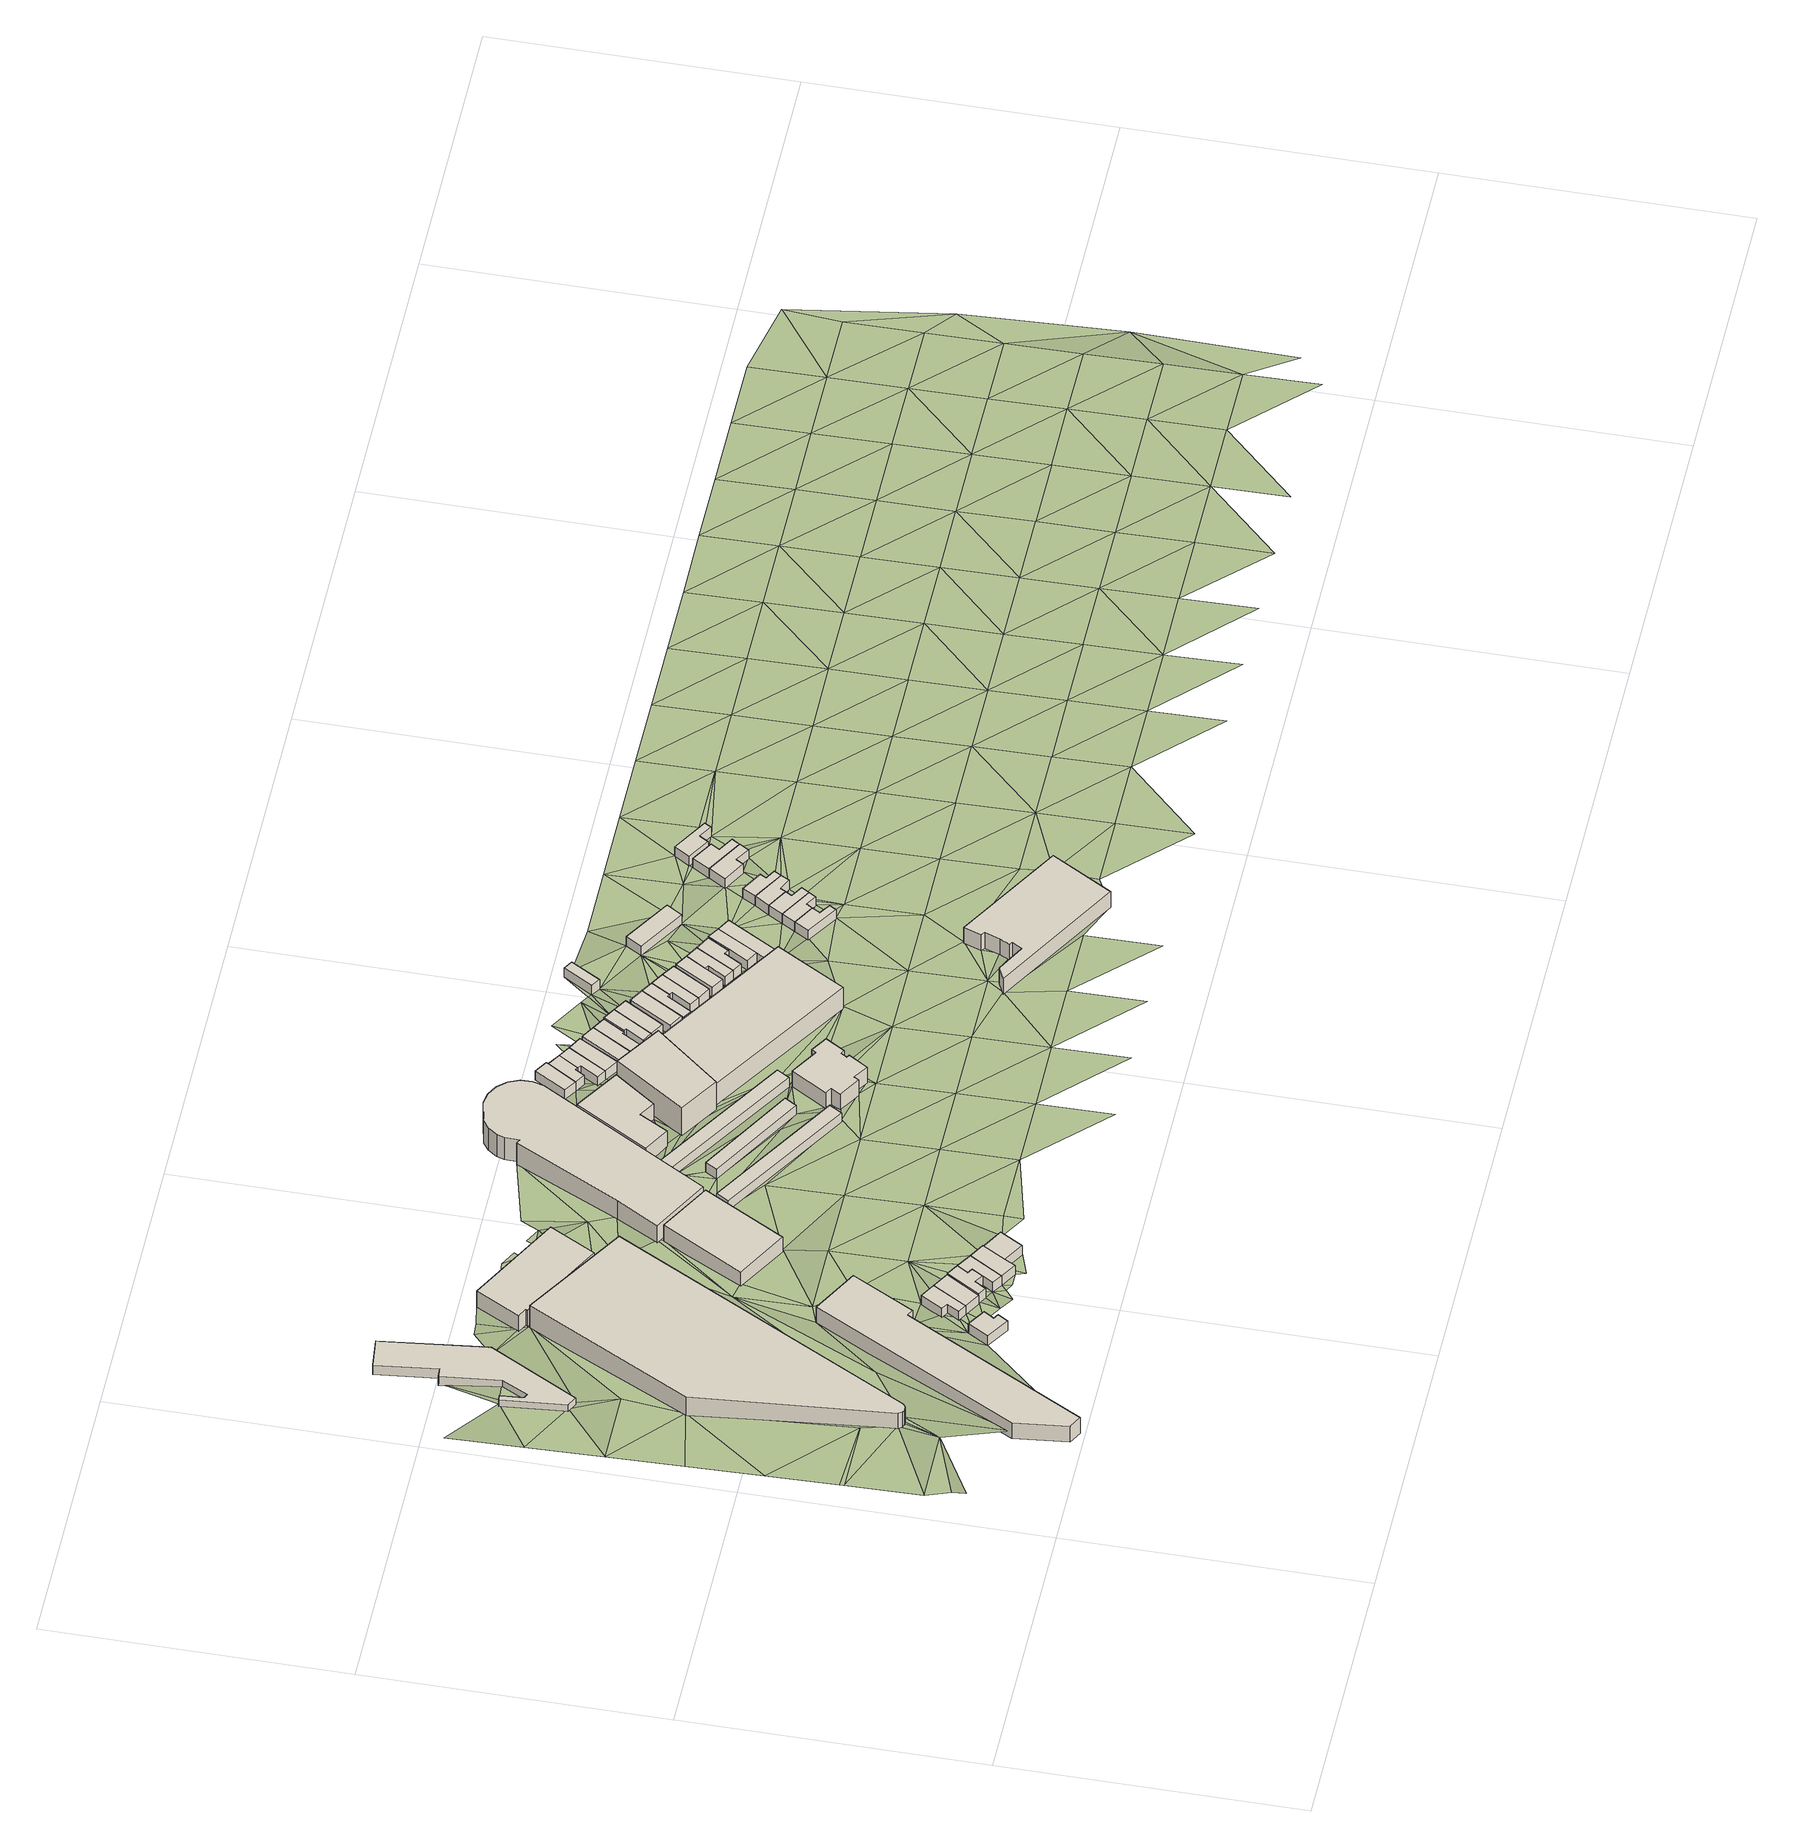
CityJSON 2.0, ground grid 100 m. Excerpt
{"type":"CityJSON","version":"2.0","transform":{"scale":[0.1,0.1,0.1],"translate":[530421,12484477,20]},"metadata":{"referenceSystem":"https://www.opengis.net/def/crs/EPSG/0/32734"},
"CityObjects":{
"building1":{"type":"Building","attributes":{"address":"International Hotel School 127 Cecil Road Salt River 7925 Cape Town","building":"college","building:levels":2,"amenity":"college","building_height":6.9,"plus_code":"4FRW3F86+86P","ground_height":24.08,"roof_height":30.98},"geometry":[{"type":"Solid","lod":"1","boundaries":[[[[0,1,2,3]],[[1,4,5,2]],[[4,6,7,5]],[[6,8,9,7]],[[8,10,11,9]],[[10,12,13,11]],[[12,0,3,13]],[[3,2,5,7,9,11,13]],[[12,10,8,6,4,1,0]]]]}]},
"building2":{"type":"Building","attributes":{"address":"Durham Avenue Cape Town","building":"retail","building:levels":1,"building_height":4.1,"plus_code":"4FRW3F86+V5J","ground_height":20.53,"roof_height":24.63},"geometry":[{"type":"Solid","lod":"1","boundaries":[[[[14,15,16,17]],[[15,18,19,16]],[[18,20,21,19]],[[20,22,23,21]],[[22,24,25,23]],[[24,26,27,25]],[[26,28,29,27]],[[28,30,31,29]],[[30,32,33,31]],[[32,34,35,33]],[[34,36,37,35]],[[36,14,17,37]],[[17,16,19,21,23,25,27,29,31,33,35,37]],[[36,34,32,30,28,26,24,22,20,18,15,14]]]]}]},
"building3":{"type":"Building","attributes":{"address":"1 Milne Street Salt River Cape Town","building":"house","building:levels":1,"building_height":4.1,"plus_code":"4FRW3F86+88G","ground_height":25.35,"roof_height":29.45},"geometry":[{"type":"Solid","lod":"1","boundaries":[[[[38,39,40,41]],[[39,42,43,40]],[[42,44,45,43]],[[44,46,47,45]],[[46,48,49,47]],[[48,38,41,49]],[[41,40,43,45,47,49]],[[48,46,44,42,39,38]]]]}]},
"building4":{"type":"Building","attributes":{"address":"97 Durham Avenue Salt River Cape Town","building":"commercial","building:levels":3,"building_height":9.7,"plus_code":"4FRW3F86+G54","ground_height":21.81,"roof_height":31.51},"geometry":[{"type":"Solid","lod":"1","boundaries":[[[[50,51,52,53]],[[51,54,55,52]],[[54,56,57,55]],[[56,58,59,57]],[[58,60,61,59]],[[60,62,63,61]],[[62,64,65,63]],[[64,50,53,65]],[[53,52,55,57,59,61,63,65]],[[64,62,60,58,56,54,51,50]]]]}]},
"building5":{"type":"Building","attributes":{"address":"1 Ford Street Salt River Cape Town","building":"house","building:levels":1,"building_height":4.1,"plus_code":"4FRW3F86+99M","ground_height":24.08,"roof_height":28.18},"geometry":[{"type":"Solid","lod":"1","boundaries":[[[[66,67,68,69]],[[67,70,71,68]],[[70,72,73,71]],[[72,74,75,73]],[[74,76,77,75]],[[76,66,69,77]],[[69,68,71,73,75,77]],[[76,74,72,70,67,66]]]]}]},
"building6":{"type":"Building","attributes":{"address":"2 Ford Street Salt River Cape Town","building":"house","building:levels":1,"building_height":4.1,"plus_code":"4FRW3F86+999","ground_height":24.08,"roof_height":28.18},"geometry":[{"type":"Solid","lod":"1","boundaries":[[[[78,66,69,79]],[[66,76,77,69]],[[76,80,81,77]],[[80,78,79,81]],[[79,69,77,81]],[[80,76,66,78]]]]}]},
"building7":{"type":"Building","attributes":{"address":"3 Ford Street Salt River Cape Town","building":"house","building:levels":1,"building_height":4.1,"plus_code":"4FRW3F86+9C3","ground_height":24.61,"roof_height":28.71},"geometry":[{"type":"Solid","lod":"1","boundaries":[[[[82,83,84,85]],[[83,86,87,84]],[[86,88,89,87]],[[88,90,91,89]],[[90,92,93,91]],[[92,94,95,93]],[[94,96,97,95]],[[96,82,85,97]],[[85,84,87,89,91,93,95,97]],[[96,94,92,90,88,86,83,82]]]]}]},
"building8":{"type":"Building","attributes":{"address":"4 Ford Street Salt River Cape Town","building":"house","building:levels":1,"building_height":4.1,"plus_code":"4FRW3F86+8CW","ground_height":24.61,"roof_height":28.71},"geometry":[{"type":"Solid","lod":"1","boundaries":[[[[98,82,85,99]],[[82,96,97,85]],[[96,94,95,97]],[[94,92,93,95]],[[92,100,101,93]],[[100,102,103,101]],[[102,98,99,103]],[[99,85,97,95,93,101,103]],[[102,100,92,94,96,82,98]]]]}]},
"building9":{"type":"Building","attributes":{"address":"5 Ford Street Salt River Cape Town","building":"house","building:levels":1,"building_height":4.1,"plus_code":"4FRW3F86+8FJ","ground_height":24.61,"roof_height":28.71},"geometry":[{"type":"Solid","lod":"1","boundaries":[[[[104,98,99,105]],[[98,102,103,99]],[[102,106,107,103]],[[106,108,109,107]],[[108,104,105,109]],[[105,99,103,107,109]],[[108,106,102,98,104]]]]}]},
"building10":{"type":"Building","attributes":{"address":"6 Ford Street Salt River Cape Town","building":"house","building:levels":1,"building_height":4.1,"plus_code":"4FRW3F86+8FG","ground_height":24.03,"roof_height":28.13},"geometry":[{"type":"Solid","lod":"1","boundaries":[[[[110,111,112,113]],[[111,114,115,112]],[[114,116,117,115]],[[116,110,113,117]],[[113,112,115,117]],[[116,114,111,110]]]]}]},
"building11":{"type":"Building","attributes":{"address":"86 Cecil Road Salt River Cape Town","building":"industrial","building:levels":2,"building_height":6.9,"plus_code":"4FRW3F86+R8G","ground_height":21.35,"roof_height":28.25},"geometry":[{"type":"Solid","lod":"1","boundaries":[[[[118,119,120,121]],[[119,122,123,120]],[[122,124,125,123]],[[124,126,127,125]],[[126,128,129,127]],[[128,118,121,129]],[[121,120,123,125,127,129]],[[128,126,124,122,119,118]]]]}]},
"building12":{"type":"Building","attributes":{"address":"125 Cecil Road Salt River Cape Town","building":"industrial","building:levels":2,"building_height":6.9,"plus_code":"4FRW3F86+JCQ","ground_height":21.79,"roof_height":28.69},"geometry":[{"type":"Solid","lod":"1","boundaries":[[[[130,131,132,133]],[[131,134,135,132]],[[134,136,137,135]],[[136,130,133,137]],[[133,132,135,137]],[[136,134,131,130]]]]}]},
"building13":{"type":"Building","attributes":{"building":"carport","building:levels":1,"amenity":"parking","building_height":4.1,"plus_code":"4FRW3F86+HJR","ground_height":21.79,"roof_height":25.89},"geometry":[{"type":"Solid","lod":"1","boundaries":[[[[138,139,140,141]],[[139,142,143,140]],[[142,144,145,143]],[[144,138,141,145]],[[141,140,143,145]],[[144,142,139,138]]]]}]},
"building14":{"type":"Building","attributes":{"address":"Cecil Road Salt River Cape Town","building":"parking","building:levels":3,"building_height":9.7,"plus_code":"4FRW3F86+RH7","ground_height":19.01,"roof_height":28.71},"geometry":[{"type":"Solid","lod":"1","boundaries":[[[[146,147,148,149]],[[147,150,151,148]],[[150,152,153,151]],[[152,154,155,153]],[[154,156,157,155]],[[156,158,159,157]],[[158,160,161,159]],[[160,162,163,161]],[[162,164,165,163]],[[164,166,167,165]],[[166,168,169,167]],[[168,170,171,169]],[[170,172,173,171]],[[172,174,175,173]],[[174,176,177,175]],[[176,146,149,177]],[[149,148,151,153,155,157,159,161,163,165,167,169,171,173,175,177]],[[176,174,172,170,168,166,164,162,160,158,156,154,152,150,147,146]]]]}]},
"building15":{"type":"Building","attributes":{"building":"carport","building:levels":1,"amenity":"parking","building_height":4.1,"plus_code":"4FRW3F86+JJQ","ground_height":21.79,"roof_height":25.89},"geometry":[{"type":"Solid","lod":"1","boundaries":[[[[178,179,180,181]],[[179,182,183,180]],[[182,184,185,183]],[[184,178,181,185]],[[181,180,183,185]],[[184,182,179,178]]]]}]},
"building16":{"type":"Building","attributes":{"building":"carport","building:levels":1,"amenity":"parking","building_height":4.1,"plus_code":"4FRW3F86+MM7","ground_height":21.75,"roof_height":25.85},"geometry":[{"type":"Solid","lod":"1","boundaries":[[[[186,187,188,189]],[[187,190,191,188]],[[190,192,193,191]],[[192,186,189,193]],[[189,188,191,193]],[[192,190,187,186]]]]}]},
"building17":{"type":"Building","attributes":{"address":"13 Shelley Road Salt River Cape Town","building":"office","building:levels":2,"building_height":6.9,"plus_code":"4FRW3F86+QMC","ground_height":20.62,"roof_height":27.52},"geometry":[{"type":"Solid","lod":"1","boundaries":[[[[194,195,196,197]],[[195,198,199,196]],[[198,200,201,199]],[[200,202,203,201]],[[202,204,205,203]],[[204,194,197,205]],[[197,196,199,201,203,205]],[[204,202,200,198,195,194]]]]}]},
"building18":{"type":"Building","attributes":{"address":"Atelier's Park 11 Shelley Road Salt River Cape Town","building":"apartments","building:levels":4,"building:flats":"16","building_height":12.5,"plus_code":"4FRW3F86+PPJ","ground_height":20.26,"roof_height":32.76},"geometry":[{"type":"Solid","lod":"1","boundaries":[[[[206,207,208,209]],[[207,210,211,208]],[[210,212,213,211]],[[212,206,209,213]],[[209,208,211,213]],[[212,210,207,206]]]]}]},
"building19":{"type":"Building","attributes":{"address":"Rotary Club of Cape Town Shelley Road Salt River Cape Town","building":"hall","building:levels":2,"amenity":"social_facility","social_facility":"outreach","operator":"Rotary International","building_height":6.9,"plus_code":"4FRW3F86+HQ7","ground_height":21.75,"roof_height":28.65},"geometry":[{"type":"Solid","lod":"1","boundaries":[[[[214,215,216,217]],[[215,218,219,216]],[[218,220,221,219]],[[220,222,223,221]],[[222,224,225,223]],[[224,226,227,225]],[[226,228,229,227]],[[228,230,231,229]],[[230,232,233,231]],[[232,234,235,233]],[[234,236,237,235]],[[236,238,239,237]],[[238,240,241,239]],[[240,214,217,241]],[[217,216,219,221,223,225,227,229,231,233,235,237,239,241]],[[240,238,236,234,232,230,228,226,224,222,220,218,215,214]]]]}]},
"building20":{"type":"Building","attributes":{"address":"Swift Street Salt River Cape Town","building":"house","building:levels":1,"building_height":4.1,"plus_code":"4FRW3F86+VP2","ground_height":19.4,"roof_height":23.5},"geometry":[{"type":"Solid","lod":"1","boundaries":[[[[242,243,244,245]],[[243,246,247,244]],[[246,248,249,247]],[[248,250,251,249]],[[250,242,245,251]],[[245,244,247,249,251]],[[250,248,246,243,242]]]]}]},
"building21":{"type":"Building","attributes":{"address":"Swift Street Salt River Cape Town","building":"house","building:levels":1,"building_height":4.1,"plus_code":"4FRW3F86+VP4","ground_height":19.4,"roof_height":23.5},"geometry":[{"type":"Solid","lod":"1","boundaries":[[[[252,248,249,253]],[[248,246,247,249]],[[246,254,255,247]],[[254,256,257,255]],[[256,258,259,257]],[[258,252,253,259]],[[253,249,247,255,257,259]],[[258,256,254,246,248,252]]]]}]},
"building22":{"type":"Building","attributes":{"address":"Swift Street Salt River Cape Town","building":"house","building:levels":1,"building_height":4.1,"plus_code":"4FRW3F86+RPG","ground_height":19.4,"roof_height":23.5},"geometry":[{"type":"Solid","lod":"1","boundaries":[[[[260,252,253,261]],[[252,258,259,253]],[[258,262,263,259]],[[262,264,265,263]],[[264,266,267,265]],[[266,260,261,267]],[[261,253,259,263,265,267]],[[266,264,262,258,252,260]]]]}]},
"building23":{"type":"Building","attributes":{"address":"Swift Street Salt River Cape Town","building":"house","building:levels":1,"building_height":4.1,"plus_code":"4FRW3F86+RQC","ground_height":19.4,"roof_height":23.5},"geometry":[{"type":"Solid","lod":"1","boundaries":[[[[260,266,267,261]],[[266,268,269,267]],[[268,270,271,269]],[[270,260,261,271]],[[261,267,269,271]],[[270,268,266,260]]]]}]},
"building24":{"type":"Building","attributes":{"address":"Swift Street Salt River Cape Town","building":"house","building:levels":1,"building_height":4.1,"plus_code":"4FRW3F86+RQ8","ground_height":19.4,"roof_height":23.5},"geometry":[{"type":"Solid","lod":"1","boundaries":[[[[272,273,274,275]],[[273,276,277,274]],[[276,278,279,277]],[[278,272,275,279]],[[275,274,277,279]],[[278,276,273,272]]]]}]},
"building25":{"type":"Building","attributes":{"address":"17 on Shelly Shelley Road Salt River Cape Town","building":"residential","building:levels":3,"building:flats":"95","residential":"student","operator":"Proper Living","building_height":9.7,"plus_code":"4FRW3F86+MR9","ground_height":20.26,"roof_height":29.96},"geometry":[{"type":"Solid","lod":"1","boundaries":[[[[280,281,282,283]],[[281,284,285,282]],[[284,286,287,285]],[[286,280,283,287]],[[283,282,285,287]],[[286,284,281,280]]]]}]},
"building26":{"type":"Building","attributes":{"address":"Swift Street Salt River Cape Town","building":"house","building:levels":1,"building_height":4.1,"plus_code":"4FRW3F86+RR6","ground_height":19.4,"roof_height":23.5},"geometry":[{"type":"Solid","lod":"1","boundaries":[[[[288,272,275,289]],[[272,278,279,275]],[[278,290,291,279]],[[290,292,293,291]],[[292,294,295,293]],[[294,288,289,295]],[[289,275,279,291,293,295]],[[294,292,290,278,272,288]]]]}]},
"building27":{"type":"Building","attributes":{"address":"Swift Street Salt River Cape Town","building":"house","building:levels":1,"building_height":4.1,"plus_code":"4FRW3F86+QRM","ground_height":20,"roof_height":24.1},"geometry":[{"type":"Solid","lod":"1","boundaries":[[[[296,297,298,299]],[[297,300,301,298]],[[300,302,303,301]],[[302,304,305,303]],[[304,306,307,305]],[[306,296,299,307]],[[299,298,301,303,305,307]],[[306,304,302,300,297,296]]]]}]},
"building28":{"type":"Building","attributes":{"address":"Swift Street Salt River Cape Town","building":"house","building:levels":1,"building_height":4.1,"plus_code":"4FRW3F86+QRP","ground_height":20,"roof_height":24.1},"geometry":[{"type":"Solid","lod":"1","boundaries":[[[[296,306,307,299]],[[306,308,309,307]],[[308,310,311,309]],[[310,296,299,311]],[[299,307,309,311]],[[310,308,306,296]]]]}]},
"building29":{"type":"Building","attributes":{"address":"Swift Street Salt River Cape Town","building":"house","building:levels":1,"building_height":4.1,"plus_code":"4FRW3F86+QV6","ground_height":20,"roof_height":24.1},"geometry":[{"type":"Solid","lod":"1","boundaries":[[[[312,313,314,315]],[[313,316,317,314]],[[316,318,319,317]],[[318,312,315,319]],[[315,314,317,319]],[[318,316,313,312]]]]}]},
"building30":{"type":"Building","attributes":{"address":"Swift Street Salt River Cape Town","building":"house","building:levels":1,"building_height":4.1,"plus_code":"4FRW3F86+QV3","ground_height":20,"roof_height":24.1},"geometry":[{"type":"Solid","lod":"1","boundaries":[[[[320,312,315,321]],[[312,318,319,315]],[[318,322,323,319]],[[322,324,325,323]],[[324,326,327,325]],[[326,328,329,327]],[[328,320,321,329]],[[321,315,319,323,325,327,329]],[[328,326,324,322,318,312,320]]]]}]},
"building31":{"type":"Building","attributes":{"address":"Swift Street Salt River Cape Town","building":"house","building:levels":1,"building_height":4.1,"plus_code":"4FRW3F86+PVX","ground_height":20,"roof_height":24.1},"geometry":[{"type":"Solid","lod":"1","boundaries":[[[[330,320,321,331]],[[320,328,329,321]],[[328,332,333,329]],[[332,334,335,333]],[[334,336,337,335]],[[336,330,331,337]],[[331,321,329,333,335,337]],[[336,334,332,328,320,330]]]]}]},
"building32":{"type":"Building","attributes":{"address":"Swift Street Salt River Cape Town","building":"house","building:levels":1,"building_height":4.1,"plus_code":"4FRW3F86+PWR","ground_height":20,"roof_height":24.1},"geometry":[{"type":"Solid","lod":"1","boundaries":[[[[330,336,337,331]],[[336,338,339,337]],[[338,340,341,339]],[[340,330,331,341]],[[331,337,339,341]],[[340,338,336,330]]]]}]},
"building33":{"type":"Building","attributes":{"address":"Swift Street Salt River Cape Town","building":"house","building:levels":1,"building_height":4.1,"plus_code":"4FRW3F86+PWQ","ground_height":19.91,"roof_height":24.01},"geometry":[{"type":"Solid","lod":"1","boundaries":[[[[342,343,344,345]],[[343,346,347,344]],[[346,348,349,347]],[[348,350,351,349]],[[350,342,345,351]],[[345,344,347,349,351]],[[350,348,346,343,342]]]]}]},
"building34":{"type":"Building","attributes":{"building":"school","building:levels":1,"building_height":4.1,"plus_code":"4FRW3F86+VW2","ground_height":19.18,"roof_height":23.28},"geometry":[{"type":"Solid","lod":"1","boundaries":[[[[352,353,354,355]],[[353,356,357,354]],[[356,358,359,357]],[[358,352,355,359]],[[355,354,357,359]],[[358,356,353,352]]]]}]},
"building35":{"type":"Building","attributes":{"address":"Swift Street Salt River Cape Town","building":"house","building:levels":1,"building_height":4.1,"plus_code":"4FRW3F86+PW9","ground_height":19.91,"roof_height":24.01},"geometry":[{"type":"Solid","lod":"1","boundaries":[[[[360,342,345,361]],[[342,350,351,345]],[[350,362,363,351]],[[362,364,365,363]],[[364,366,367,365]],[[366,360,361,367]],[[361,345,351,363,365,367]],[[366,364,362,350,342,360]]]]}]},
"building36":{"type":"Building","attributes":{"address":"Swift Street Salt River Cape Town","building":"house","building:levels":1,"building_height":4.1,"plus_code":"4FRW3F86+PX8","ground_height":19.91,"roof_height":24.01},"geometry":[{"type":"Solid","lod":"1","boundaries":[[[[368,360,361,369]],[[360,366,367,361]],[[366,370,371,367]],[[370,372,373,371]],[[372,374,375,373]],[[374,368,369,375]],[[369,361,367,371,373,375]],[[374,372,370,366,360,368]]]]}]},
"building37":{"type":"Building","attributes":{"address":"Salt River Blackpool Football Club 9 Shelley Road Salt River 7925 Cape Town","building":"pavilion","building:levels":2,"building_height":6.9,"plus_code":"4FRW3F87+94C","ground_height":21.61,"roof_height":28.51},"geometry":[{"type":"Solid","lod":"1","boundaries":[[[[376,377,378,379]],[[377,380,381,378]],[[380,382,383,381]],[[382,384,385,383]],[[384,386,387,385]],[[386,388,389,387]],[[388,390,391,389]],[[390,392,393,391]],[[392,394,395,393]],[[394,396,397,395]],[[396,376,379,397]],[[379,378,381,383,385,387,389,391,393,395,397]],[[396,394,392,390,388,386,384,382,380,377,376]]]]}]},
"building38":{"type":"Building","attributes":{"address":"Swift Street Salt River Cape Town","building":"house","building:levels":1,"building_height":4.1,"plus_code":"4FRW3F86+MXW","ground_height":20.48,"roof_height":24.58},"geometry":[{"type":"Solid","lod":"1","boundaries":[[[[398,399,400,401]],[[399,402,403,400]],[[402,404,405,403]],[[404,406,407,405]],[[406,398,401,407]],[[401,400,403,405,407]],[[406,404,402,399,398]]]]}]},
"building39":{"type":"Building","attributes":{"address":"Shelley Road Salt River Cape Town","building":"house","building:levels":1,"building_height":4.1,"plus_code":"4FRW3F87+M2R","ground_height":20.48,"roof_height":24.58},"geometry":[{"type":"Solid","lod":"1","boundaries":[[[[398,406,407,401]],[[406,408,409,407]],[[408,410,411,409]],[[410,412,413,411]],[[412,398,401,413]],[[401,407,409,411,413]],[[412,410,408,406,398]]]]}]},
"building40":{"type":"Building","attributes":{"address":"Shelley Road Salt River Cape Town","building":"house","building:levels":1,"building_height":4.1,"plus_code":"4FRW3F87+J36","ground_height":20.48,"roof_height":24.58},"geometry":[{"type":"Solid","lod":"1","boundaries":[[[[414,415,416,417]],[[415,418,419,416]],[[418,420,421,419]],[[420,422,423,421]],[[422,424,425,423]],[[424,414,417,425]],[[417,416,419,421,423,425]],[[424,422,420,418,415,414]]]]}]},
"building41":{"type":"Building","attributes":{"building":"school","building:levels":1,"building_height":4.1,"plus_code":"4FRW3F87+Q2R","ground_height":19.91,"roof_height":24.01},"geometry":[{"type":"Solid","lod":"1","boundaries":[[[[426,427,428,429]],[[427,430,431,428]],[[430,432,433,431]],[[432,426,429,433]],[[429,428,431,433]],[[432,430,427,426]]]]}]},
"building42":{"type":"Building","attributes":{"address":"Shelley Road Salt River Cape Town","building":"house","building:levels":1,"building_height":4.1,"plus_code":"4FRW3F87+J3R","ground_height":20.47,"roof_height":24.57},"geometry":[{"type":"Solid","lod":"1","boundaries":[[[[415,414,417,416]],[[414,434,435,417]],[[434,436,437,435]],[[436,438,439,437]],[[438,440,441,439]],[[440,415,416,441]],[[416,417,435,437,439,441]],[[440,438,436,434,414,415]]]]}]},
"building43":{"type":"Building","attributes":{"address":"Shelley Road Salt River Cape Town","building":"house","building:levels":1,"building_height":4.1,"plus_code":"4FRW3F87+M34","ground_height":20.47,"roof_height":24.57},"geometry":[{"type":"Solid","lod":"1","boundaries":[[[[440,438,439,441]],[[438,442,443,439]],[[442,444,445,443]],[[444,446,447,445]],[[446,448,449,447]],[[448,440,441,449]],[[441,439,443,445,447,449]],[[448,446,444,442,438,440]]]]}]},
"building44":{"type":"Building","attributes":{"address":"Shelley Road Salt River Cape Town","building":"house","building:levels":1,"building_height":4.1,"plus_code":"4FRW3F87+M3Q","ground_height":20.47,"roof_height":24.57},"geometry":[{"type":"Solid","lod":"1","boundaries":[[[[448,446,447,449]],[[446,450,451,447]],[[450,452,453,451]],[[452,454,455,453]],[[454,456,457,455]],[[456,448,449,457]],[[449,447,451,453,455,457]],[[456,454,452,450,446,448]]]]}]},
"building45":{"type":"Building","attributes":{"address":"Shelley Road Salt River Cape Town","building":"house","building:levels":1,"building_height":4.1,"plus_code":"4FRW3F87+M4J","ground_height":20.47,"roof_height":24.57},"geometry":[{"type":"Solid","lod":"1","boundaries":[[[[456,454,455,457]],[[454,458,459,455]],[[458,460,461,459]],[[460,462,463,461]],[[462,464,465,463]],[[464,456,457,465]],[[457,455,459,461,463,465]],[[464,462,460,458,454,456]]]]}]},
"building46":{"type":"Building","attributes":{"address":"Shelley Road Salt River Cape Town","building":"house","building:levels":1,"building_height":4.1,"plus_code":"4FRW3F87+P4P","ground_height":19.8,"roof_height":23.9},"geometry":[{"type":"Solid","lod":"1","boundaries":[[[[466,467,468,469]],[[467,470,471,468]],[[470,472,473,471]],[[472,474,475,473]],[[474,476,477,475]],[[476,466,469,477]],[[469,468,471,473,475,477]],[[476,474,472,470,467,466]]]]}]},
"building47":{"type":"Building","attributes":{"address":"Shelley Road Salt River Cape Town","building":"house","building:levels":1,"building_height":4.1,"plus_code":"4FRW3F87+P4X","ground_height":19.75,"roof_height":23.85},"geometry":[{"type":"Solid","lod":"1","boundaries":[[[[478,479,480,481]],[[479,482,483,480]],[[482,484,485,483]],[[484,486,487,485]],[[486,488,489,487]],[[488,478,481,489]],[[481,480,483,485,487,489]],[[488,486,484,482,479,478]]]]}]},
"building48":{"type":"Building","attributes":{"address":"Shelley Road Salt River Cape Town","building":"house","building:levels":1,"building_height":4.1,"plus_code":"4FRW3F87+Q5M","ground_height":19.75,"roof_height":23.85},"geometry":[{"type":"Solid","lod":"1","boundaries":[[[[490,491,492,493]],[[491,494,495,492]],[[494,496,497,495]],[[496,498,499,497]],[[498,500,501,499]],[[500,490,493,501]],[[493,492,495,497,499,501]],[[500,498,496,494,491,490]]]]}]},
"terrain1":{"type":"TINRelief","geometry":[{"type":"CompositeSurface","lod":"1","boundaries":[[[502,503,504]],[[504,505,502]],[[506,505,507]],[[508,509,506]],[[509,508,510]],[[505,504,507]],[[508,506,507]],[[511,510,512]],[[513,504,514]],[[515,507,504]],[[504,516,515]],[[504,517,516]],[[508,512,510]],[[517,504,513]],[[512,518,511]],[[508,507,512]],[[514,519,513]],[[520,518,521]],[[518,512,522]],[[518,522,521]],[[520,523,524]],[[520,521,523]],[[521,522,525]],[[0,519,514]],[[526,527,528]],[[529,528,527]],[[42,530,531]],[[528,532,523]],[[519,533,513]],[[534,522,512]],[[532,528,529]],[[525,522,534]],[[39,530,42]],[[39,38,535]],[[39,535,536]],[[39,537,530]],[[538,525,534]],[[39,539,537]],[[39,536,539]],[[535,38,540]],[[535,540,536]],[[519,0,533]],[[541,539,536]],[[38,542,540]],[[38,543,542]],[[539,544,537]],[[64,513,533]],[[88,542,543]],[[100,543,545]],[[88,543,100]],[[537,544,12]],[[546,538,547]],[[547,538,534]],[[548,100,545]],[[549,0,12]],[[0,549,533]],[[100,90,88]],[[547,534,550]],[[100,548,102]],[[551,546,547]],[[92,90,100]],[[550,552,547]],[[553,102,548]],[[553,106,102]],[[554,544,66]],[[555,551,547]],[[533,549,556]],[[12,544,554]],[[83,554,66]],[[106,557,108]],[[12,558,549]],[[559,550,534]],[[83,82,554]],[[108,557,560]],[[549,561,556]],[[98,554,82]],[[12,554,558]],[[554,98,104]],[[558,561,549]],[[562,533,556]],[[534,64,559]],[[563,116,560]],[[116,563,104]],[[564,64,533]],[[118,565,555]],[[554,104,566]],[[562,564,533]],[[566,558,554]],[[563,566,104]],[[567,565,568]],[[569,568,565]],[[563,570,571]],[[565,118,569]],[[567,568,572]],[[561,558,573]],[[571,566,563]],[[64,574,559]],[[118,575,569]],[[564,562,576]],[[118,559,574]],[[64,564,577]],[[578,575,118]],[[573,558,566]],[[118,579,578]],[[64,577,574]],[[561,580,130]],[[581,578,579]],[[130,576,562]],[[571,570,582]],[[564,576,583]],[[580,561,584]],[[118,574,579]],[[573,584,561]],[[571,582,566]],[[130,583,576]],[[579,574,585]],[[130,580,138]],[[583,130,138]],[[586,573,566]],[[138,179,583]],[[586,566,582]],[[577,587,574]],[[585,574,587]],[[179,588,583]],[[589,583,588]],[[590,584,573]],[[584,591,580]],[[592,583,589]],[[586,590,573]],[[588,179,178]],[[178,589,588]],[[593,179,138]],[[594,592,589]],[[582,595,586]],[[584,590,591]],[[596,592,594]],[[138,597,593]],[[598,595,582]],[[599,589,178]],[[600,583,592]],[[601,596,594]],[[602,179,593]],[[603,590,586]],[[601,594,604]],[[595,603,586]],[[591,590,605]],[[596,601,202]],[[589,599,190]],[[597,602,593]],[[200,596,202]],[[597,591,606]],[[604,594,192]],[[603,607,590]],[[602,597,608]],[[608,597,606]],[[601,604,609]],[[600,592,194]],[[605,606,591]],[[605,590,607]],[[608,606,610]],[[602,608,220]],[[599,602,220]],[[601,611,202]],[[603,595,612]],[[609,604,192]],[[613,614,605]],[[190,599,220]],[[607,613,605]],[[615,609,192]],[[616,612,595]],[[617,600,194]],[[194,618,617]],[[611,204,202]],[[619,618,194]],[[620,613,607]],[[619,194,204]],[[607,603,621]],[[220,622,190]],[[212,609,615]],[[192,190,622]],[[220,218,622]],[[603,612,621]],[[623,620,624]],[[192,622,215]],[[204,611,625]],[[626,624,620]],[[625,619,204]],[[215,622,218]],[[627,619,625]],[[625,611,628]],[[629,620,607]],[[281,212,615]],[[611,630,628]],[[627,625,262]],[[192,631,615]],[[632,627,258]],[[630,611,633]],[[626,620,629]],[[262,258,627]],[[629,607,621]],[[611,212,633]],[[629,214,626]],[[192,215,631]],[[633,212,634]],[[633,273,630]],[[214,631,215]],[[635,634,212]],[[636,212,281]],[[612,637,621]],[[635,212,636]],[[638,636,281]],[[639,640,612]],[[630,273,270]],[[629,631,214]],[[641,635,636]],[[642,638,281]],[[643,635,641]],[[612,640,637]],[[260,270,644]],[[322,642,281]],[[645,641,636]],[[629,621,646]],[[644,270,273]],[[638,642,647]],[[281,648,322]],[[621,637,646]],[[322,318,642]],[[273,272,649]],[[313,647,642]],[[631,629,650]],[[281,651,648]],[[652,272,653]],[[647,313,310]],[[654,648,655]],[[650,629,646]],[[326,648,654]],[[649,272,652]],[[646,637,656]],[[652,653,296]],[[655,648,657]],[[654,328,326]],[[328,654,332]],[[637,640,658]],[[310,313,312]],[[296,310,353]],[[655,657,659]],[[660,646,656]],[[661,652,296]],[[657,648,651]],[[296,353,661]],[[660,656,662]],[[310,312,356]],[[631,650,663]],[[640,664,658]],[[310,356,353]],[[660,665,646]],[[659,657,666]],[[651,631,663]],[[320,356,312]],[[651,667,657]],[[668,650,646]],[[665,669,646]],[[660,662,670]],[[671,667,672]],[[672,667,408]],[[666,340,659]],[[408,673,672]],[[668,646,669]],[[672,674,671]],[[353,352,661]],[[408,667,651]],[[404,675,673]],[[404,673,408]],[[637,658,676]],[[669,665,677]],[[427,320,330]],[[356,320,427]],[[651,410,408]],[[406,404,408]],[[663,410,651]],[[675,404,402]],[[340,427,330]],[[675,402,678]],[[666,427,340]],[[679,663,650]],[[410,663,680]],[[666,342,427]],[[650,668,681]],[[356,426,358]],[[427,426,356]],[[360,682,342]],[[410,680,415]],[[682,427,342]],[[679,650,681]],[[680,663,679]],[[399,682,360]],[[415,440,410]],[[412,410,440]],[[358,426,683]],[[430,427,682]],[[430,399,398]],[[430,682,399]],[[430,398,412]],[[681,668,684]],[[440,448,412]],[[685,686,687]],[[681,688,679]],[[432,683,426]],[[686,679,688]],[[686,689,687]],[[456,412,448]],[[690,687,689]],[[668,396,684]],[[688,689,686]],[[396,676,691]],[[456,464,412]],[[430,412,692]],[[689,688,693]],[[442,693,688]],[[694,688,681]],[[446,444,442]],[[464,692,412]],[[430,695,432]],[[442,452,446]],[[446,452,450]],[[694,681,684]],[[696,683,432]],[[430,692,695]],[[697,442,688]],[[462,692,464]],[[462,460,458]],[[396,691,698]],[[697,452,442]],[[696,432,695]],[[697,688,694]],[[692,462,699]],[[458,699,462]],[[467,695,692]],[[698,691,700]],[[701,454,452]],[[396,702,684]],[[695,467,703]],[[458,704,699]],[[454,701,458]],[[705,695,703]],[[694,684,702]],[[706,699,704]],[[696,695,707]],[[701,452,697]],[[695,705,707]],[[458,701,704]],[[396,698,702]],[[486,705,703]],[[705,486,496]],[[484,482,486]],[[704,701,708]],[[697,694,709]],[[486,482,496]],[[482,708,701]],[[694,702,709]],[[482,500,496]],[[500,498,496]],[[500,482,701]],[[707,710,696]],[[711,698,700]],[[707,490,712]],[[697,713,701]],[[702,698,711]],[[712,710,707]],[[713,697,709]],[[500,701,714]],[[715,490,500]],[[701,713,714]],[[490,715,712]],[[709,702,716]],[[711,717,702]],[[712,715,710]],[[714,715,500]],[[713,709,716]],[[716,702,717]],[[713,718,714]],[[710,715,719]],[[720,717,711]],[[718,713,716]],[[711,721,720]],[[714,722,715]],[[716,717,723]],[[714,718,722]],[[723,717,720]],[[724,719,715]],[[725,718,716]],[[724,715,722]],[[723,725,716]],[[722,718,726]],[[727,719,724]],[[728,723,720]],[[725,726,718]],[[728,720,729]],[[730,724,722]],[[723,731,725]],[[726,730,722]],[[731,723,728]],[[727,724,732]],[[730,732,724]],[[726,725,733]],[[725,731,734]],[[726,733,730]],[[725,734,733]],[[732,735,727]],[[731,728,736]],[[737,738,728]],[[736,734,731]],[[739,732,730]],[[730,733,740]],[[728,738,736]],[[732,739,735]],[[730,740,739]],[[734,741,733]],[[734,736,742]],[[741,740,733]],[[734,742,741]],[[735,739,743]],[[738,744,736]],[[745,744,738]],[[742,736,746]],[[739,740,747]],[[740,741,748]],[[744,746,736]],[[747,743,739]],[[740,748,747]],[[749,741,742]],[[746,750,742]],[[744,745,751]],[[748,741,749]],[[742,750,749]],[[743,747,752]],[[746,744,751]],[[748,753,747]],[[750,746,754]],[[749,753,748]],[[751,754,746]],[[752,747,755]],[[749,750,756]],[[753,755,747]],[[750,754,756]],[[757,751,758]],[[753,749,759]],[[755,760,752]],[[759,749,756]],[[761,754,751]],[[762,755,753]],[[753,759,762]],[[751,757,761]],[[756,754,763]],[[760,755,764]],[[763,759,756]],[[763,754,761]],[[764,755,762]],[[764,765,760]],[[762,759,766]],[[757,767,761]],[[759,763,768]],[[757,769,767]],[[766,764,762]],[[766,759,768]],[[761,770,763]],[[761,767,770]],[[771,765,764]],[[768,763,772]],[[764,766,771]],[[772,763,770]],[[768,773,766]],[[765,771,774]],[[775,776,767]],[[770,767,776]],[[773,768,772]],[[770,776,772]],[[766,777,771]],[[766,773,777]],[[772,776,773]],[[774,771,778]],[[779,771,777]],[[776,780,773]],[[773,780,777]],[[771,779,778]],[[779,777,780]],[[779,780,778]]]}]}
},
"vertices":[
[695,892,78],[322,205,78],[322,205,147],[695,892,147],[343,25,78],[343,25,147],[386,2,78],[386,2,147],[716,610,78],[716,610,147],[738,598,78],[738,598,147],[851,807,78],[851,807,147],
[347,2206,42],[242,2194,42],[242,2194,83],[347,2206,83],[266,1989,42],[266,1989,83],[235,1986,42],[235,1986,83],[257,1790,42],[257,1790,83],[211,1703,42],[211,1703,83],[197,1710,42],[197,1710,83],[191,1786,42],[191,1786,83],[172,1785,42],[172,1785,83],[193,1570,42],[193,1570,83],[226,1553,42],[226,1553,83],[390,1851,42],[390,1851,83],
[792,385,90],[732,422,90],[732,422,131],[792,385,131],[690,353,90],[690,353,131],[766,305,90],[766,305,131],[788,340,90],[788,340,131],[770,350,90],[770,350,131],
[524,1757,55],[231,1209,55],[231,1209,152],[524,1757,152],[289,555,55],[289,555,152],[298,541,55],[298,541,152],[305,537,55],[305,537,152],[321,538,55],[321,538,152],[333,547,55],[333,547,152],[870,1546,55],[870,1546,152],
[884,562,78],[834,591,78],[834,591,119],[884,562,119],[791,517,78],[791,517,119],[812,504,78],[812,504,119],[788,464,78],[788,464,119],[817,447,78],[817,447,119],
[938,530,78],[938,530,119],[869,417,78],[869,417,119],
[977,506,83],[938,530,83],[938,530,124],[977,506,124],[869,417,83],[869,417,124],[897,401,83],[897,401,124],[920,438,83],[920,438,124],[949,421,83],[949,421,124],[971,458,83],[971,458,124],[954,468,83],[954,468,124],
[1027,475,83],[1027,475,124],[926,384,83],[926,384,124],[960,363,83],[960,363,124],
[1078,446,83],[1078,446,124],[1013,331,83],[1013,331,124],[1034,370,83],[1034,370,124],
[1078,446,77],[1034,370,77],[1034,370,118],[1078,446,118],[1107,329,77],[1107,329,118],[1151,405,77],[1151,405,118],
[900,1767,50],[584,1936,50],[584,1936,119],[900,1767,119],[505,1788,50],[505,1788,119],[535,1772,50],[535,1772,119],[532,1765,50],[532,1765,119],[817,1613,50],[817,1613,119],
[1145,1330,55],[971,1427,55],[971,1427,124],[1145,1330,124],[818,1154,55],[818,1154,124],[992,1057,55],[992,1057,124],
[1164,1299,55],[1139,1257,55],[1139,1257,96],[1164,1299,96],[1580,990,55],[1580,990,96],[1605,1032,55],[1605,1032,96],
[1489,1906,27],[1499,1944,27],[1499,1944,124],[1489,1906,124],[1497,1982,27],[1497,1982,124],[1482,2018,27],[1482,2018,124],[1455,2048,27],[1455,2048,124],[1420,2068,27],[1420,2068,124],[1380,2075,27],[1380,2075,124],[1302,2058,27],[1302,2058,124],[1275,2038,27],[1275,2038,124],[1253,2007,27],[1253,2007,124],[1245,1982,27],[1245,1982,124],[1244,1933,27],[1244,1933,124],[1230,1940,27],[1230,1940,124],[1048,1587,27],[1048,1587,124],[964,1445,27],[964,1445,124],[1157,1339,27],[1157,1339,124],
[1288,1358,55],[1264,1318,55],[1264,1318,96],[1288,1358,96],[1584,1133,55],[1584,1133,96],[1608,1173,55],[1608,1173,96],
[1273,1496,54],[1247,1454,54],[1247,1454,95],[1273,1496,95],[1698,1178,54],[1698,1178,95],[1724,1220,54],[1724,1220,95],
[1439,1793,43],[1295,1548,43],[1295,1548,112],[1439,1793,112],[1382,1497,43],[1382,1497,112],[1436,1593,43],[1436,1593,112],[1489,1561,43],[1489,1561,112],[1590,1699,43],[1590,1699,112],
[1598,1698,40],[1439,1463,40],[1439,1463,164],[1598,1698,164],[1570,1381,40],[1570,1381,164],[1752,1599,40],[1752,1599,164],
[1858,1094,54],[1803,1128,54],[1803,1128,123],[1858,1094,123],[1793,1113,54],[1793,1113,123],[1702,1169,54],[1702,1169,123],[1629,1050,54],[1629,1050,123],[1650,1037,54],[1650,1037,123],[1631,1005,54],[1631,1005,123],[1704,961,54],[1704,961,123],[1713,976,54],[1713,976,123],[1762,945,54],[1762,945,123],[1802,1010,54],[1802,1010,123],[1793,1016,54],[1793,1016,123],[1805,1036,54],[1805,1036,123],[1818,1029,54],[1818,1029,123],
[1596,1954,31],[1532,1849,31],[1532,1849,72],[1596,1954,72],[1573,1823,31],[1573,1823,72],[1634,1921,31],[1634,1921,72],[1638,1928,31],[1638,1928,72],
[1676,1895,31],[1676,1895,72],[1606,1803,31],[1606,1803,72],[1625,1833,31],[1625,1833,72],[1634,1828,31],[1634,1828,72],
[1714,1872,31],[1714,1872,72],[1644,1822,31],[1644,1822,72],[1608,1761,31],[1608,1761,72],[1638,1743,31],[1638,1743,72],
[1684,1714,31],[1684,1714,72],[1760,1847,31],[1760,1847,72],
[1814,1816,31],[1770,1842,31],[1770,1842,72],[1814,1816,72],[1691,1708,31],[1691,1708,72],[1734,1683,31],[1734,1683,72],
[2206,1314,40],[1756,1594,40],[1756,1594,136],[2206,1314,136],[1583,1389,40],[1583,1389,136],[2073,1083,40],[2073,1083,136],
[1856,1791,31],[1856,1791,72],[1771,1661,31],[1771,1661,72],[1807,1722,31],[1807,1722,72],[1813,1719,31],[1813,1719,72],
[1897,1767,37],[1856,1791,37],[1856,1791,78],[1897,1767,78],[1813,1719,37],[1813,1719,78],[1821,1714,37],[1821,1714,78],[1784,1653,37],[1784,1653,78],[1817,1634,37],[1817,1634,78],
[1862,1608,37],[1862,1608,78],[1941,1740,37],[1941,1740,78],
[1993,1699,37],[1947,1726,37],[1947,1726,78],[1993,1699,78],[1863,1585,37],[1863,1585,78],[1909,1558,37],[1909,1558,78],
[2031,1676,37],[2031,1676,78],[1904,1551,37],[1904,1551,78],[1935,1533,37],[1935,1533,78],[1985,1617,37],[1985,1617,78],[1993,1612,37],[1993,1612,78],
[2074,1651,37],[2074,1651,78],[2003,1606,37],[2003,1606,78],[1964,1541,37],[1964,1541,78],[1997,1522,37],[1997,1522,78],
[2041,1497,37],[2041,1497,78],[2116,1624,37],[2116,1624,78],
[2167,1594,36],[2125,1619,36],[2125,1619,77],[2167,1594,77],[2049,1489,36],[2049,1489,77],[2091,1465,36],[2091,1465,77],[2127,1527,36],[2127,1527,77],
[2050,1955,29],[1992,1856,29],[1992,1856,70],[2050,1955,70],[2022,1838,29],[2022,1838,70],[2080,1937,29],[2080,1937,70],
[2209,1570,36],[2209,1570,77],[2139,1520,36],[2139,1520,77],[2103,1460,36],[2103,1460,77],[2135,1441,36],[2135,1441,77],
[2258,1544,36],[2258,1544,77],[2166,1422,36],[2166,1422,77],[2201,1481,36],[2201,1481,77],[2216,1472,36],[2216,1472,77],
[2413,773,53],[2391,713,53],[2391,713,122],[2413,773,122],[2403,705,53],[2403,705,122],[2386,654,53],[2386,654,122],[2369,620,53],[2369,620,122],[2377,614,53],[2377,614,122],[2358,580,53],[2358,580,122],[2262,632,53],[2262,632,122],[2219,611,53],[2219,611,122],[2652,360,53],[2652,360,122],[2771,564,53],[2771,564,122],
[2296,1520,42],[2258,1544,42],[2258,1544,83],[2296,1520,83],[2216,1472,42],[2216,1472,83],[2178,1406,42],[2178,1406,83],[2218,1383,42],[2218,1383,83],
[2194,1344,42],[2194,1344,83],[2237,1320,42],[2237,1320,83],[2339,1496,42],[2339,1496,83],
[2441,1254,42],[2371,1295,42],[2371,1295,83],[2441,1254,83],[2342,1247,42],[2342,1247,83],[2448,1181,42],[2448,1181,83],[2462,1204,42],[2462,1204,83],[2426,1227,42],[2426,1227,83],
[2214,1792,36],[2181,1739,36],[2181,1739,77],[2214,1792,77],[2339,1643,36],[2339,1643,77],[2372,1696,36],[2372,1696,77],
[2454,1274,42],[2454,1274,83],[2490,1253,42],[2490,1253,83],[2505,1277,42],[2505,1277,83],[2397,1340,42],[2397,1340,83],
[2521,1303,42],[2521,1303,83],[2481,1327,42],[2481,1327,83],[2494,1348,42],[2494,1348,83],[2425,1388,42],[2425,1388,83],
[2504,1366,42],[2504,1366,83],[2545,1347,42],[2545,1347,83],[2560,1376,42],[2560,1376,83],[2456,1436,42],[2456,1436,83],
[2574,1400,42],[2574,1400,83],[2540,1419,42],[2540,1419,83],[2552,1439,42],[2552,1439,83],[2481,1480,42],[2481,1480,83],
[2674,1528,35],[2551,1600,35],[2551,1600,76],[2674,1528,76],[2517,1542,35],[2517,1542,76],[2591,1500,35],[2591,1500,76],[2606,1526,35],[2606,1526,76],[2655,1497,35],[2655,1497,76],
[2551,1600,34],[2674,1528,34],[2674,1528,75],[2551,1600,75],[2691,1556,34],[2691,1556,75],[2640,1586,34],[2640,1586,75],[2658,1615,34],[2658,1615,75],[2586,1658,34],[2586,1658,75],
[2743,1652,34],[2624,1723,34],[2624,1723,75],[2743,1652,75],[2592,1670,34],[2592,1670,75],[2666,1626,34],[2666,1626,75],[2684,1656,34],[2684,1656,75],[2729,1629,34],[2729,1629,75],
[38,335,100],[34,289,108],[259,417,103],[9,417,100],[9,667,93],[289,555,95],[259,667,95],[9,681,93],[9,917,85],[9,1167,77],[231,1209,80],[333,547,95],[322,205,111],[298,541,103],[305,537,103],[321,538,103],[9,1417,69],[509,667,89],[9,1672,60],[193,1570,64],[259,1417,73],[172,1785,64],[9,1922,50],[226,1553,64],[197,1710,64],[211,1703,64],[191,1786,64],[257,1790,64],[716,610,83],[509,167,107],[235,1986,54],[759,1167,72],[524,1757,60],[759,417,90],[788,464,90],[738,598,83],[390,1851,51],[791,517,90],[817,447,90],[812,504,90],[869,417,90],[855,347,90],[834,591,83],[907,318,83],[464,1920,51],[505,1788,60],[941,346,83],[759,917,78],[532,1765,60],[509,1922,51],[535,1772,60],[967,331,83],[1009,667,78],[584,1936,51],[818,1154,72],[1024,299,83],[1009,917,74],[817,1613,55],[1107,329,83],[992,1057,68],[971,1427,59],[1174,404,77],[964,1445,59],[704,1887,48],[1259,667,73],[781,1896,48],[823,1846,48],[834,1819,48],[1259,354,77],[1259,417,77],[835,1868,48],[1259,917,69],[1009,1672,50],[858,1807,48],[1009,1417,59],[1048,1587,50],[885,1813,42],[951,1815,42],[1139,1257,62],[900,1842,42],[1509,417,74],[1157,1339,55],[1259,1167,62],[982,1875,42],[1509,667,70],[1230,1940,38],[1259,1417,55],[1247,1454,55],[1509,917,65],[1580,990,65],[1295,1548,47],[1509,1167,59],[1273,1496,55],[1759,417,70],[1382,1497,55],[1605,1032,65],[1759,167,74],[1608,1173,59],[1489,1906,35],[1439,1463,51],[1584,1133,59],[1759,667,66],[1509,1417,51],[1704,961,61],[1631,1005,65],[1759,917,61],[1629,1050,59],[1570,1381,51],[1650,1037,61],[1598,1698,43],[2009,417,69],[1762,945,61],[1713,976,61],[1583,1389,51],[2009,167,73],[1488,1876,35],[1532,1849,35],[1573,1823,35],[1802,1010,61],[2009,667,64],[1759,1167,54],[1793,1016,61],[1805,1036,61],[1608,1761,43],[1818,1029,61],[1606,1803,35],[1638,1743,40],[2009,917,58],[1684,1714,40],[2073,1083,52],[1625,1833,35],[1691,1708,40],[1734,1683,40],[1771,1661,40],[1784,1653,40],[2219,611,61],[1817,1634,40],[2259,167,70],[2259,417,66],[1813,1719,40],[1863,1585,40],[1807,1722,40],[1759,1922,31],[1821,1714,40],[2259,667,61],[1862,1608,40],[1935,1533,44],[1835,1951,31],[2259,917,55],[2206,1314,42],[1954,1882,29],[1856,1791,40],[1964,1541,44],[1997,1522,44],[2262,632,61],[2049,1489,44],[2509,417,61],[2041,1497,44],[2369,620,61],[1982,1865,29],[2358,580,61],[2259,1167,49],[2509,167,66],[2386,654,57],[2125,1619,37],[2091,1465,44],[2413,773,57],[2391,713,57],[2377,614,61],[2127,1527,44],[2103,1460,44],[2135,1441,42],[2139,1520,42],[2166,1422,42],[2652,360,58],[2403,705,57],[2201,1481,42],[2448,1181,47],[2342,1247,49],[2509,917,51],[2259,1672,36],[2259,1922,27],[2759,667,53],[2426,1227,47],[2462,1204,47],[2441,1254,47],[2509,1167,47],[2490,1253,47],[2454,1274,47],[2759,417,58],[2517,1542,42],[2505,1277,47],[2759,917,48],[2509,1672,35],[2509,1922,28],[2759,1167,43],[3009,417,53],[2591,1500,42],[3009,167,57],[2759,1417,39],[3009,667,49],[2586,1658,35],[2655,1497,39],[2592,1670,35],[2606,1526,42],[2624,1723,35],[2674,1528,39],[3009,917,44],[2759,1922,28],[3260,417,50],[2759,1672,34],[3009,1167,39],[3009,1417,35],[3009,1672,32],[3260,917,40],[3260,667,46],[3260,1167,36],[3009,1922,27],[3510,417,48],[3510,167,54],[3260,1417,32],[3510,667,43],[3260,1672,29],[3510,917,37],[3510,1167,33],[3260,1922,23],[3760,417,44],[3760,167,51],[3510,1417,31],[3760,667,40],[3510,1672,26],[3760,1167,31],[3760,917,34],[3510,1922,21],[4010,667,35],[4010,167,47],[4010,417,41],[3760,1672,23],[3760,1417,28],[4010,1167,28],[4010,917,31],[3760,1922,18],[4260,417,38],[4260,167,40],[4260,667,31],[4010,1672,21],[4010,1417,25],[4260,1167,25],[4260,917,30],[4510,417,35],[4010,1922,17],[4260,1417,22],[4510,667,31],[4260,1672,20],[4510,917,28],[4760,417,33],[4510,167,39],[4510,1167,25],[4260,1922,15],[4760,667,28],[4510,1417,20],[4760,917,24],[4510,1672,17],[4510,1922,12],[4760,1417,16],[5010,417,27],[4760,1167,20],[5010,167,32],[5010,667,22],[4760,1672,13],[5010,917,17],[5010,1167,13],[4760,1922,9],[5109,255,32],[5136,795,11],[5010,1417,10],[5030,1868,3],[5010,1672,7],[5109,1334,10]
]}
